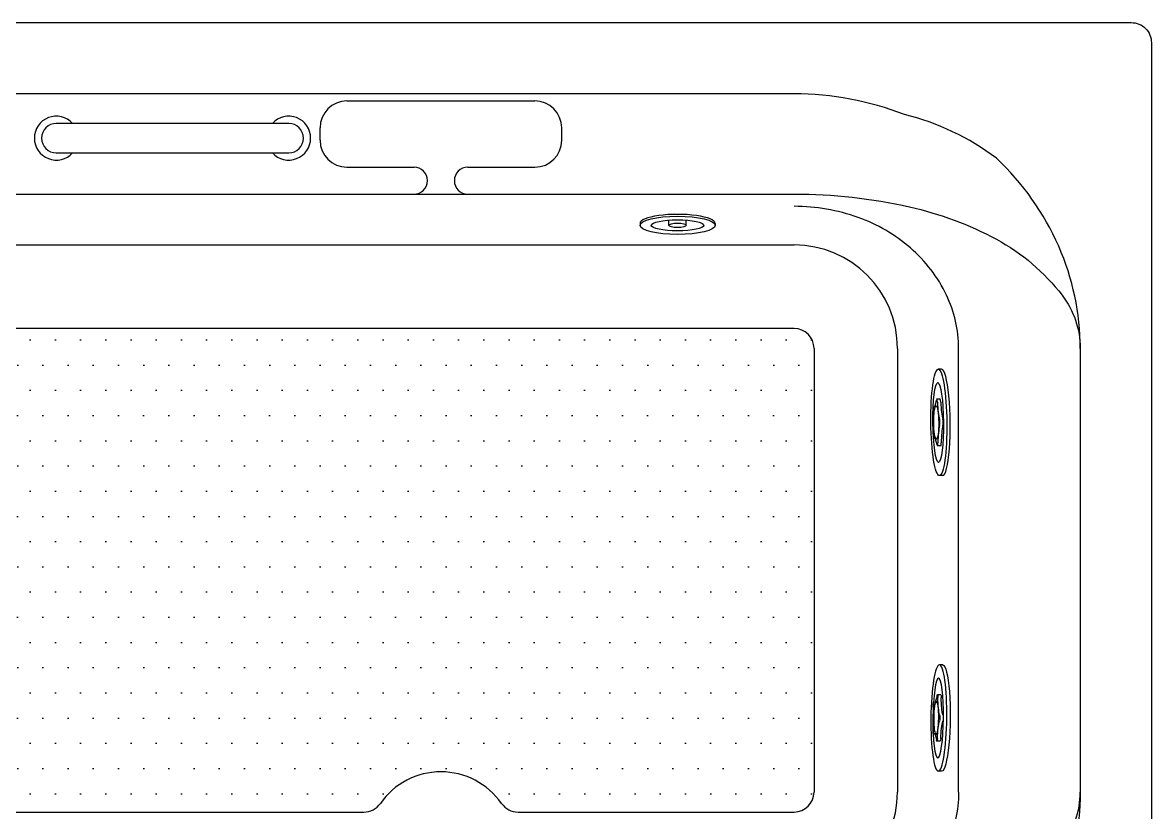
# Model space of a CAD drawing. Header units: millimetres. Extents: x -1256.29 to -1254.78, y 2239.85 to 2240.75.
# Drawn here: x -1255.632 to -1254.782, y 2240.154 to 2240.749 of the extents above; entities that cross this region are included whole.
import ezdxf

# ---------------------------------------------------------------- set-up
doc = ezdxf.new("R2010")
doc.units = ezdxf.units.MM
doc.header["$LTSCALE"] = 10
for name, color, linetype in [('CONTOR05', 7, 'Continuous'), ('jacuzzi', 1, 'Continuous'), ('LCOTA02', 1, 'Continuous')]:
    doc.layers.add(name, color=color, linetype=linetype)

# ---------------------------------------------------------------- blocks, each defined once
blk = doc.blocks.new('A$C1E5B20B9')
at = {"layer": 'LCOTA02'}
for p, q in [((12, 80), (17, 80)), ((14.56, 57.49), (19.56, 57.49)), ((14.56, 22.51), (20.02, 22.51)), ((12, 0), (17, 0))]:
    blk.add_line(p, q, dxfattribs=at)
for centre, major_axis, start_param, end_param in [((12, 40), (0, 40), 0, 3.141593), ((8.17, 58.96), (0, 19), 3.648269, 4.519872), ((14.56, 54.81), (0, 2.68), 6.283185, 7.661464), ((13.17, 58.96), (0, 19), 3.648269, 4.519872), ((19.56, 54.81), (0, 2.68), 5.533225, 7.661464), ((23.99, 70.67), (0, 19), 2.391632, 3.263235), ((24.78, 49.15), (0, 2.68), 4.276588, 6.404827), ((30.68, 40), (0, 19), 1.134995, 2.006598), ((11.33, 40), (0, 2.68), 0.506677, 2.634916), ((8.17, 21.04), (0, 19), 4.904906, 5.776509), ((16.33, 40), (0, 2.68), 0.506677, 2.634916), ((13.17, 21.04), (0, 19), 4.904906, 5.776509), ((23.99, 9.33), (0, 19), 6.161543, 7.033146), ((24.78, 30.85), (0, 2.68), 3.019951, 5.14819), ((14.56, 25.19), (0, 2.68), 1.763314, 3.141593), ((19.56, 25.19), (0, 2.68), 1.763314, 3.891553)]:
    blk.add_ellipse(centre, major_axis=major_axis, ratio=0.3, start_param=start_param, end_param=end_param, dxfattribs=at)
for centre, major_axis, ratio in [((17, 40), (0, 40), 0.3), ((18, 40), (0, 30), 0.266667), ((21, 40), (0, 12.5), 0.3)]:
    blk.add_ellipse(centre, major_axis=major_axis, ratio=ratio, dxfattribs=at)
blk = doc.blocks.new('A$C00053991')
at = {"layer": 'CONTOR05', "xscale": 0.5, "zscale": 0.5}
blk.add_blockref('A$C1E5B20B9', (0, 0), dxfattribs=at)
blk = doc.blocks.new('A$C691B2982')
at = {"layer": 'CONTOR05', "xscale": 0.1, "yscale": 0.1, "zscale": 0.1}
blk.add_blockref('A$C00053991', (0, 0), dxfattribs=at)
blk = doc.blocks.new('A$C159910E5')
at = {"layer": 'CONTOR05', "rotation": 270}
blk.add_blockref('A$C691B2982', (0, 1.45), dxfattribs=at)
blk = doc.blocks.new('A$C3BF32979')
at = {"layer": 'CONTOR05', "rotation": 314.9999999999977}
blk.add_blockref('A$C159910E5', (-0.396, 5.261), dxfattribs=at)
blk = doc.blocks.new('*E10')
at = {"layer": 'CONTOR05', "rotation": 135.5818886525813}
blk.add_blockref('A$C3BF32979', (4.891, 4.043), dxfattribs=at)
blk = doc.blocks.new('A$C37FA7AEC')
at = {"layer": 'LCOTA02'}
for p, q in [((1.014, 4.714), (1.226, 4.714)), ((1.226, 2.901), (0.633, 2.901)), ((1.226, 1.813), (0.633, 1.813)), ((1.014, 0), (1.226, 0))]:
    blk.add_line(p, q, dxfattribs=at)
for centre, major_axis, ratio, start_param, end_param in [((1.014, 2.357), (0, 2.357), 0.431953, 6.283185, 9.424778), ((1.226, 2.357), (0, -0.544), 0.461888, -3.141592653589793, 3.141592653589793)]:
    blk.add_ellipse(centre, major_axis=major_axis, ratio=ratio, start_param=start_param, end_param=end_param, dxfattribs=at)
for major_axis, ratio in [((0, 2.357), 0.431953), ((0, 1.646), 0.381644)]:
    blk.add_ellipse((1.226, 2.357), major_axis=major_axis, ratio=ratio, dxfattribs=at)
blk = doc.blocks.new('A$C6134645C')
at = {"layer": 'CONTOR05', "rotation": 179.9999999999999}
blk.add_blockref('A$C37FA7AEC', (2.243, 4.714), dxfattribs=at)

msp = doc.modelspace()

# ---------------------------------------------------------------- hatches: boundary and pattern name
at = {"layer": 'jacuzzi'}
h = msp.add_hatch(dxfattribs=at)
h.set_pattern_fill('DOTS', color=256, scale=0.303614, style=0)
h.set_pattern_definition([(0, (-1258.994898, 2234.79798), (0.00948795, 0.018975904), [0, -0.018975904])])
h.paths.add_polyline_path([(-1255.96037, 2240.51833, 0.264036), (-1255.97341, 2240.51093, 0.0497), (-1255.98392, 2240.48854, 0.048609), (-1255.99903, 2240.42742, 0.014977), (-1256.00337, 2240.39), (-1256.00337, 2240.28272, 0.014977), (-1255.99903, 2240.2453, 0.048609), (-1255.98392, 2240.18418, 0.0497), (-1255.97341, 2240.16179, 0.264036), (-1255.96037, 2240.15439), (-1255.37548, 2240.15439, 0.244921), (-1255.36304, 2240.16087, -0.521102), (-1255.2718, 2240.16087, 0.244921), (-1255.25935, 2240.15439), (-1255.05145, 2240.15439, 0.414214), (-1255.03646, 2240.16937), (-1255.03646, 2240.50335, 0.414214), (-1255.05145, 2240.51833)])

# ---------------------------------------------------------------- linework, layer by layer
for p, q in [((-1255.05145, 2240.69492), (-1255.99559, 2240.69492)), ((-1255.38818, 2240.6896), (-1255.24666, 2240.6896)), ((-1255.40842, 2240.65996), (-1255.40842, 2240.66936)), ((-1255.22642, 2240.65996), (-1255.22642, 2240.66936)), ((-1255.38818, 2240.63972), (-1255.33766, 2240.63972)), ((-1255.29718, 2240.63972), (-1255.24666, 2240.63972)), ((-1255.98202, 2240.61948), (-1255.05145, 2240.61948)), ((-1255.98202, 2240.58118), (-1255.05145, 2240.58118)), ((-1255.05145, 2240.51833), (-1255.96037, 2240.51833)), ((-1255.03646, 2240.50335), (-1255.03646, 2240.16937)), ((-1254.97361, 2240.50335), (-1254.97361, 2240.16937)), ((-1254.9276, 2240.16937), (-1254.9276, 2240.50335)), ((-1254.9276, 2240.16937), (-1254.9276, 2240.50335)), ((-1254.83606, 2240.50335), (-1254.83606, 2240.16937)), ((-1255.96037, 2240.15439), (-1255.37548, 2240.15439)), ((-1255.25935, 2240.15439), (-1255.05145, 2240.15439))]:
    msp.add_line(p, q, dxfattribs=at)
at = {"layer": 'jacuzzi', "color": 3}
msp.add_lwpolyline([(-1256.28242, 2240.4363), (-1256.28242, 2240.73337, -0.414214), (-1256.26724, 2240.74855), (-1254.7976, 2240.74855, -0.414214), (-1254.78242, 2240.73337), (-1254.78242, 2239.86373, -0.414214), (-1254.7976, 2239.84855), (-1256.26724, 2239.84855, -0.414214), (-1256.28242, 2239.86373), (-1256.28242, 2240.2363)], format="xyb", dxfattribs=at)
at = {"layer": 'jacuzzi'}
for points in [[(-1254.83606, 2240.50335, 0.104164), (-1254.85224, 2240.58019, 0.100663), (-1254.89914, 2240.64647, 0.102638), (-1254.96841, 2240.67932, 0.093069), (-1255.05145, 2240.69492)], [(-1255.05145, 2240.61948, -0.054985), (-1254.96465, 2240.6099, -0.068797), (-1254.89914, 2240.58546, -0.105698), (-1254.84965, 2240.54334, -0.165254), (-1254.83606, 2240.50335)], [(-1254.9276, 2240.50335, 0.11231), (-1254.93672, 2240.54346, 0.103182), (-1254.96387, 2240.57895, 0.092447), (-1255.00326, 2240.60191, 0.086066), (-1255.05145, 2240.61027)], [(-1254.9276, 2240.16937, -0.11231), (-1254.93672, 2240.12926, -0.103182), (-1254.96387, 2240.09377, -0.092447), (-1255.00326, 2240.07081, -0.086066), (-1255.05145, 2240.06246)], [(-1255.05145, 2240.05325, 0.054985), (-1254.96465, 2240.06282, 0.068797), (-1254.89914, 2240.08726, 0.105698), (-1254.84965, 2240.12938, 0.165254), (-1254.83606, 2240.16937)], [(-1254.83606, 2240.16937, -0.104164), (-1254.85224, 2240.09253, -0.100663), (-1254.89914, 2240.02625, -0.096077), (-1254.96841, 2239.98256, -0.093069), (-1255.05145, 2239.96696)]]:
    msp.add_lwpolyline(points, format="xyb", dxfattribs=at)
msp.add_lwpolyline([(-1255.60704, 2240.65049), (-1255.43204, 2240.65049, 1), (-1255.43204, 2240.67269), (-1255.60704, 2240.67269, 1)], format="xyb", close=True, dxfattribs=at)
for centre, radius, start, end in [((-1255.38818, 2240.66936), 0.02024, 90, 180), ((-1255.24666, 2240.66936), 0.02024, 0, 90), ((-1255.60704, 2240.66159), 0.01653, 42.19088, 317.80912), ((-1255.43204, 2240.66159), 0.01653, 222.19088, 137.80912), ((-1255.38818, 2240.65996), 0.02024, 180, 270), ((-1255.24666, 2240.65996), 0.02024, 270, 0), ((-1255.33766, 2240.6296), 0.01012, 270, 90), ((-1255.29718, 2240.6296), 0.01012, 90, 270), ((-1255.05145, 2240.50335), 0.07783, 0, 90), ((-1255.05145, 2240.50335), 0.01498, 0, 90), ((-1255.31742, 2240.12899), 0.05566, 34.95179, 145.04821), ((-1255.05145, 2240.16937), 0.07783, 270, 0), ((-1255.05145, 2240.16937), 0.01498, 270, 0), ((-1255.37548, 2240.16957), 0.01518, 270, 325.04821), ((-1255.25935, 2240.16957), 0.01518, 214.95179, 270)]:
    msp.add_arc(centre, radius, start, end, dxfattribs=at)

# ---------------------------------------------------------------- block references
for name, p, xscale, yscale, zscale, rotation in [('A$C6134645C', (-1255.11095, 2240.58912), 0.006720000000223081, 0.01200000000017099, 0.006720000000146682, 90), ('A$C3BF32979', (-1254.98288, 2240.44717), 0.009999999999915465, 0.01000000000021828, 0.01000000000010459, 315.5818886529406)]:
    msp.add_blockref(name, p, dxfattribs=dict(at, xscale=xscale, yscale=yscale, zscale=zscale, rotation=rotation))
at = {"layer": 'jacuzzi', "xscale": -0.009999999999990905, "yscale": 0.01000000000021828, "zscale": 0.01000000000010459}
msp.add_blockref('*E10', (-1254.93397, 2240.18512), dxfattribs=at)

doc.saveas('drawing.dxf')
